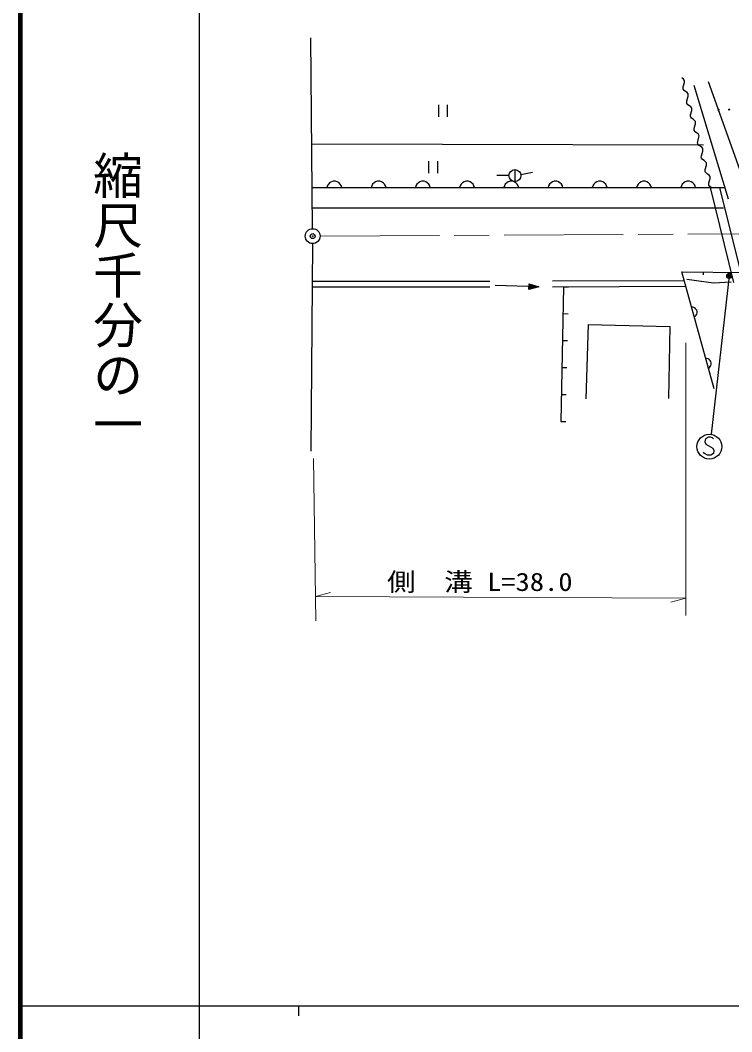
# Model space of a CAD drawing. Units: millimetres, scale not verified. Extents: x 40000 to 680000, y 20000 to 380000.
# Drawn here: x 40000 to 111580, y 202409 to 304114 of the extents above; entities that cross this region are included whole.
import ezdxf
from ezdxf.enums import TextEntityAlignment as Align

# ---------------------------------------------------------------- set-up
doc = ezdxf.new("R2010")
doc.units = ezdxf.units.MM
doc.header["$LTSCALE"] = 1000
doc.header["$PDMODE"] = 32
doc.header["$PDSIZE"] = 500
doc.linetypes.add('CHAIN', pattern=[18.5, 12, -1.5, 3.5, -1.5])
for name, color, linetype, lineweight in [('M-BGD', 7, 'Continuous', 25), ('M-BGD-EXST', 7, 'Continuous', 25), ('M-BMK', 2, 'CHAIN', 13), ('M-BMK-OTRS', 5, 'Continuous', 25), ('M-BMK-SRVR', 3, 'Continuous', 25), ('M-STR-HTXT', 7, 'Continuous', 13), ('M-STR-STRC', 7, 'Continuous', 25), ('M-TTL', 2, 'Continuous', 140), ('M-TTL-BAND', 7, 'Continuous', 25)]:
    doc.layers.add(name, color=color, linetype=linetype, lineweight=lineweight)
doc.layers.add('M-OTRS', color=6, linetype='Continuous')
doc.styles.add('@ＭＳ ゴシック', font='')
doc.styles.add('ＭＳ ゴシック', font='')
doc.styles.get('@ＭＳ ゴシック').set_extended_font_data('@MS Gothic')
doc.styles.get('ＭＳ ゴシック').set_extended_font_data('MS Gothic')

msp = doc.modelspace()

# ---------------------------------------------------------------- linework, layer by layer
at = {"layer": 'M-BGD'}
for p, q in [((106716, 298202), (106572, 298308)), ((106807, 298081), (106716, 298202)), ((106828, 298000), (106807, 298081)), ((106810, 297850), (106828, 298000)), ((106677, 297264), (106695, 297414)), ((106699, 297183), (106677, 297264)), ((106695, 297414), (106810, 297850)), ((106789, 297062), (106699, 297183)), ((106933, 296956), (106789, 297062)), ((107764, 297579), (111215, 286152)), ((109221, 297962), (113516, 285845)), ((107088, 296842), (106933, 296956)), ((107046, 295837), (107065, 295997)), ((107065, 295997), (107189, 296465)), ((107185, 296713), (107088, 296842)), ((107208, 296626), (107185, 296713)), ((107189, 296465), (107208, 296626)), ((82066, 295595), (82066, 294395)), ((82978, 294395), (82978, 295595)), ((107069, 295750), (107046, 295837)), ((107166, 295621), (107069, 295750)), ((107321, 295507), (107166, 295621)), ((107465, 295400), (107321, 295507)), ((107444, 294612), (107559, 295049)), ((107555, 295280), (107465, 295400)), ((107577, 295198), (107555, 295280)), ((107559, 295049), (107577, 295198)), ((107426, 294462), (107444, 294612)), ((107447, 294381), (107426, 294462)), ((107538, 294260), (107447, 294381)), ((107682, 294154), (107538, 294260)), ((107826, 294048), (107682, 294154)), ((107916, 293927), (107826, 294048)), ((107787, 293110), (107805, 293260)), ((107809, 293029), (107787, 293110)), ((107805, 293260), (107920, 293696)), ((107899, 292908), (107809, 293029)), ((107938, 293846), (107916, 293927)), ((107920, 293696), (107938, 293846)), ((108043, 292802), (107899, 292908)), ((108188, 292695), (108043, 292802)), ((108148, 291757), (108166, 291907)), ((108166, 291907), (108282, 292344)), ((108278, 292574), (108188, 292695)), ((108299, 292493), (108278, 292574)), ((108282, 292344), (108299, 292493)), ((69336, 291672), (108747, 291596)), ((108170, 291676), (108148, 291757)), ((108260, 291555), (108170, 291676)), ((108405, 291449), (108260, 291555)), ((108559, 291335), (108405, 291449)), ((108536, 290491), (108660, 290958)), ((108656, 291206), (108559, 291335)), ((108679, 291119), (108656, 291206)), ((108660, 290958), (108679, 291119)), ((81085, 289951), (81085, 288751)), ((81997, 288751), (81997, 289951)), ((108517, 290330), (108536, 290491)), ((108540, 290243), (108517, 290330)), ((108637, 290114), (108540, 290243)), ((108792, 290000), (108637, 290114)), ((108936, 289893), (108792, 290000)), ((109026, 289773), (108936, 289893)), ((89762, 289092), (89762, 287892)), ((90350, 288610), (91527, 288845)), ((108897, 288956), (108915, 289105)), ((108918, 288874), (108897, 288956)), ((108915, 289105), (109030, 289542)), ((109009, 288754), (108918, 288874)), ((109048, 289692), (109026, 289773)), ((109030, 289542), (109048, 289692)), ((71300, 287872), (71150, 287782)), ((71480, 287932), (71300, 287872)), ((71720, 287932), (71480, 287932)), ((71900, 287872), (71720, 287932)), ((72050, 287782), (71900, 287872)), ((75750, 287870), (75600, 287780)), ((75930, 287930), (75750, 287870)), ((76170, 287930), (75930, 287930)), ((76350, 287870), (76170, 287930)), ((76500, 287780), (76350, 287870)), ((80200, 287868), (80050, 287778)), ((80380, 287928), (80200, 287868)), ((80620, 287928), (80380, 287928)), ((80800, 287868), (80620, 287928)), ((80950, 287778), (80800, 287868)), ((84649, 287866), (84499, 287776)), ((84829, 287926), (84649, 287866)), ((85069, 287926), (84829, 287926)), ((85249, 287866), (85069, 287926)), ((85399, 287776), (85249, 287866)), ((89162, 288492), (87962, 288492)), ((89099, 287864), (88949, 287774)), ((89279, 287924), (89099, 287864)), ((89519, 287924), (89279, 287924)), ((89699, 287864), (89519, 287924)), ((89849, 287774), (89699, 287864)), ((93548, 287862), (93398, 287772)), ((93728, 287922), (93548, 287862)), ((93968, 287922), (93728, 287922)), ((94148, 287862), (93968, 287922)), ((94298, 287772), (94148, 287862)), ((97998, 287860), (97848, 287770)), ((98178, 287920), (97998, 287860)), ((98418, 287920), (98178, 287920)), ((98598, 287860), (98418, 287920)), ((98748, 287770), (98598, 287860)), ((102448, 287858), (102298, 287768)), ((102628, 287918), (102448, 287858)), ((102868, 287918), (102628, 287918)), ((103048, 287858), (102868, 287918)), ((103198, 287768), (103048, 287858)), ((106897, 287856), (106747, 287766)), ((107077, 287916), (106897, 287856)), ((107317, 287916), (107077, 287916)), ((107497, 287856), (107317, 287916)), ((107647, 287766), (107497, 287856)), ((109153, 288647), (109009, 288754)), ((109297, 288541), (109153, 288647)), ((109276, 287753), (109391, 288189)), ((109388, 288420), (109297, 288541)), ((109409, 288339), (109388, 288420)), ((109391, 288189), (109409, 288339)), ((69375, 287303), (110873, 287284)), ((70910, 287482), (70850, 287302)), ((71000, 287632), (70910, 287482)), ((71150, 287782), (71000, 287632)), ((72200, 287632), (72050, 287782)), ((72290, 287482), (72200, 287632)), ((72350, 287302), (72290, 287482)), ((75360, 287480), (75300, 287300)), ((75450, 287630), (75360, 287480)), ((75600, 287780), (75450, 287630)), ((76650, 287630), (76500, 287780)), ((76740, 287480), (76650, 287630)), ((76800, 287300), (76740, 287480)), ((79809, 287478), (79749, 287298)), ((79899, 287628), (79809, 287478)), ((80050, 287778), (79899, 287628)), ((81099, 287628), (80950, 287778)), ((81189, 287478), (81099, 287628)), ((81249, 287298), (81189, 287478)), ((84259, 287476), (84199, 287296)), ((84349, 287626), (84259, 287476)), ((84499, 287776), (84349, 287626)), ((85549, 287626), (85399, 287776)), ((85639, 287476), (85549, 287626)), ((85699, 287296), (85639, 287476)), ((88709, 287474), (88649, 287294)), ((88799, 287624), (88709, 287474)), ((88949, 287774), (88799, 287624)), ((89999, 287624), (89849, 287774)), ((90089, 287474), (89999, 287624)), ((90149, 287294), (90089, 287474)), ((93158, 287472), (93098, 287292)), ((93248, 287622), (93158, 287472)), ((93398, 287772), (93248, 287622)), ((94448, 287622), (94298, 287772)), ((94538, 287472), (94448, 287622)), ((94598, 287292), (94538, 287472)), ((97608, 287470), (97548, 287290)), ((97698, 287620), (97608, 287470)), ((97848, 287770), (97698, 287620)), ((98898, 287620), (98748, 287770)), ((98988, 287470), (98898, 287620)), ((99048, 287290), (98988, 287470)), ((102058, 287468), (101997, 287288)), ((102148, 287618), (102058, 287468)), ((102298, 287768), (102148, 287618)), ((103348, 287618), (103198, 287768)), ((103438, 287468), (103348, 287618)), ((103497, 287288), (103438, 287468)), ((106507, 287466), (106447, 287286)), ((106597, 287616), (106507, 287466)), ((106747, 287766), (106597, 287616)), ((107797, 287616), (107647, 287766)), ((107887, 287466), (107797, 287616)), ((107947, 287286), (107887, 287466)), ((109258, 287603), (109276, 287753)), ((109280, 287522), (109258, 287603)), ((109370, 287401), (109280, 287522)), ((109514, 287295), (109370, 287401)), ((109422, 287285), (111738, 277743)), ((112681, 278018), (110364, 287285)), ((109808, 267037), (106549, 278817)), ((106549, 278817), (112831, 278738)), ((108705, 278790), (108702, 278509)), ((87235, 277860), (69381, 277860)), ((93552, 277921), (106785, 277961)), ((107059, 278071), (109729, 277717)), ((109729, 277717), (111535, 277796)), ((87235, 277260), (69376, 277260)), ((92186, 277309), (87769, 277432)), ((91179, 277057), (91194, 277617)), ((92186, 277309), (91179, 277057)), ((91194, 277617), (92186, 277309)), ((91221, 277136), (91232, 277536)), ((91906, 277317), (91221, 277136)), ((91232, 277536), (91906, 277317)), ((91263, 277215), (91270, 277454)), ((91746, 277321), (91263, 277215)), ((91270, 277454), (91746, 277321)), ((91305, 277293), (91307, 277373)), ((91506, 277328), (91305, 277293)), ((91307, 277373), (91506, 277328)), ((93554, 277321), (106951, 277361)), ((94665, 277324), (94370, 263783)), ((94665, 277324), (95165, 277314)), ((94606, 274616), (95106, 274605)), ((107658, 275256), (107532, 275262)), ((107771, 275224), (107658, 275256)), ((107894, 275155), (107771, 275224)), ((107978, 275074), (107894, 275155)), ((108049, 274969), (107978, 275074)), ((108092, 274815), (108049, 274969)), ((108054, 274576), (108085, 274689)), ((108085, 274689), (108092, 274815)), ((107799, 274298), (107904, 274369)), ((107904, 274369), (107984, 274453)), ((107984, 274453), (108054, 274576)), ((96929, 266032), (97174, 273517)), ((97174, 273517), (105334, 273333)), ((105334, 273333), (105211, 266094)), ((94547, 271908), (95047, 271897)), ((109087, 270094), (108960, 270100)), ((109199, 270062), (109087, 270094)), ((109322, 269993), (109199, 270062)), ((109406, 269912), (109322, 269993)), ((109477, 269807), (109406, 269912)), ((109520, 269653), (109477, 269807)), ((109482, 269414), (109513, 269527)), ((109513, 269527), (109520, 269653)), ((94488, 269199), (94988, 269189)), ((109227, 269136), (109332, 269207)), ((109332, 269207), (109412, 269291)), ((109412, 269291), (109482, 269414)), ((94429, 266491), (94929, 266480)), ((94370, 263783), (94870, 263772))]:
    msp.add_line(p, q, dxfattribs=at)
for centre, radius in [((110232, 295108), 50), ((111327, 295125), 50), ((89762, 288492), 600)]:
    msp.add_circle(centre, radius, dxfattribs=at)
at = {"layer": 'M-BGD-EXST'}
for p, q in [((111321, 278405), (109505, 262503)), ((108925, 262040), (108875, 261740)), ((108875, 261740), (108975, 261490)), ((109225, 262190), (108925, 262040)), ((108975, 261490), (109675, 261090)), ((109425, 262190), (109225, 262190)), ((109625, 262140), (109425, 262190)), ((109725, 262040), (109625, 262140)), ((108825, 260540), (108725, 260690)), ((109125, 260390), (108825, 260540)), ((109475, 260390), (109125, 260390)), ((109725, 260540), (109475, 260390)), ((109675, 261090), (109775, 260840)), ((109775, 260840), (109725, 260540))]:
    msp.add_line(p, q, dxfattribs=at)
for centre, radius in [((111321, 278405), 250), ((111321, 278405), 150), ((111321, 278405), 50), ((109325, 261240), 1250)]:
    msp.add_circle(centre, radius, dxfattribs=at)
at = {"layer": 'M-BMK'}
msp.add_line((70169, 282410), (168855, 282930), dxfattribs=at)
at = {"layer": 'M-BMK-OTRS'}
for p, q in [((69412, 283156), (69241, 302338)), ((69413, 281656), (69238, 260796))]:
    msp.add_line(p, q, dxfattribs=at)
at = {"layer": 'M-BMK-SRVR'}
for radius in [750, 30]:
    msp.add_circle((69419, 282406), radius, dxfattribs=at)
at = {"layer": 'M-OTRS'}
msp.add_point((69419, 282406), dxfattribs=at)
at = {"layer": 'M-STR-HTXT'}
for p, q in [((106948, 271672), (106948, 244255)), ((69504, 260057), (69749, 243737)), ((69713, 246163), (71214, 246577)), ((69713, 246163), (106948, 246014)), ((106948, 246014), (105447, 245600))]:
    msp.add_line(p, q, dxfattribs=at)
at = {"layer": 'M-STR-STRC'}
msp.add_line((69394, 285257), (110762, 285256), dxfattribs=at)
at = {"layer": 'M-TTL'}
msp.add_line((40000, 380000), (40000, 20000), dxfattribs=at)
at = {"layer": 'M-TTL-BAND'}
for p, q in [((58000, 370000), (58000, 20000)), ((40000, 205000), (579000, 205000)), ((68000, 205000), (68000, 204000))]:
    msp.add_line(p, q, dxfattribs=at)

# ---------------------------------------------------------------- texts
at = {"layer": 'M-STR-HTXT', "style": 'ＭＳ ゴシック', "width": 1.15}
msp.add_text('側\u3000溝 L=38.0', height=1833, dxfattribs=at).set_placement((76901, 246180), align=Align.BOTTOM_LEFT)
at = {"layer": 'M-TTL-BAND', "style": '@ＭＳ ゴシック'}
msp.add_text('縮尺千分の一', height=3666, rotation=270, dxfattribs=at).set_placement((49777, 261030), align=Align.MIDDLE_RIGHT)

doc.saveas('drawing.dxf')
